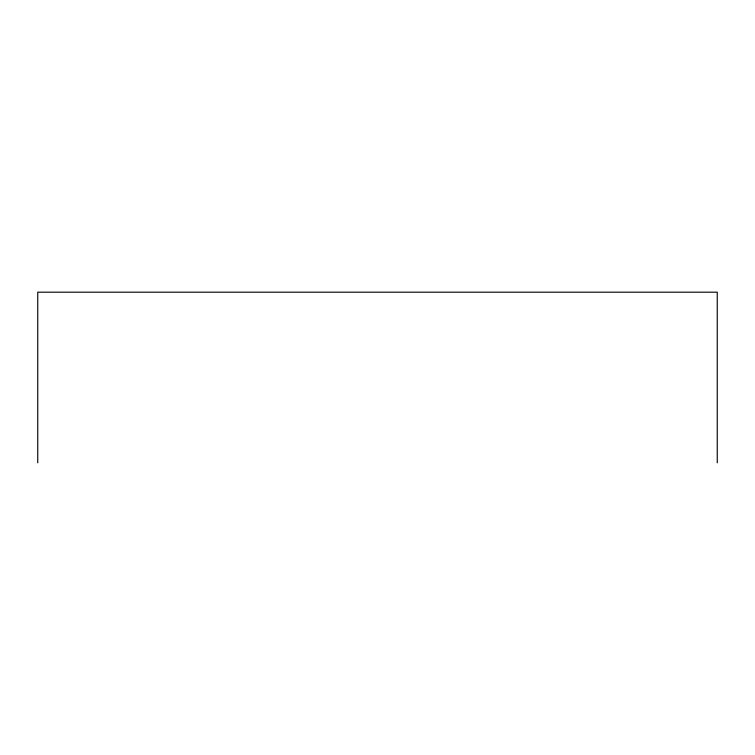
<?xml version="1.0" encoding="UTF-8"?>
<svg xmlns="http://www.w3.org/2000/svg" width="755" height="755" viewBox="0 0 755 755"><rect width="100%" height="100%" fill="white"/><g stroke="black" fill="none" stroke-linecap="round" stroke-linejoin="round"><path stroke-width="1.13" d="M717.25 462.815L717.25 292.185L37.75 292.185L37.75 462.815"/></g></svg>
